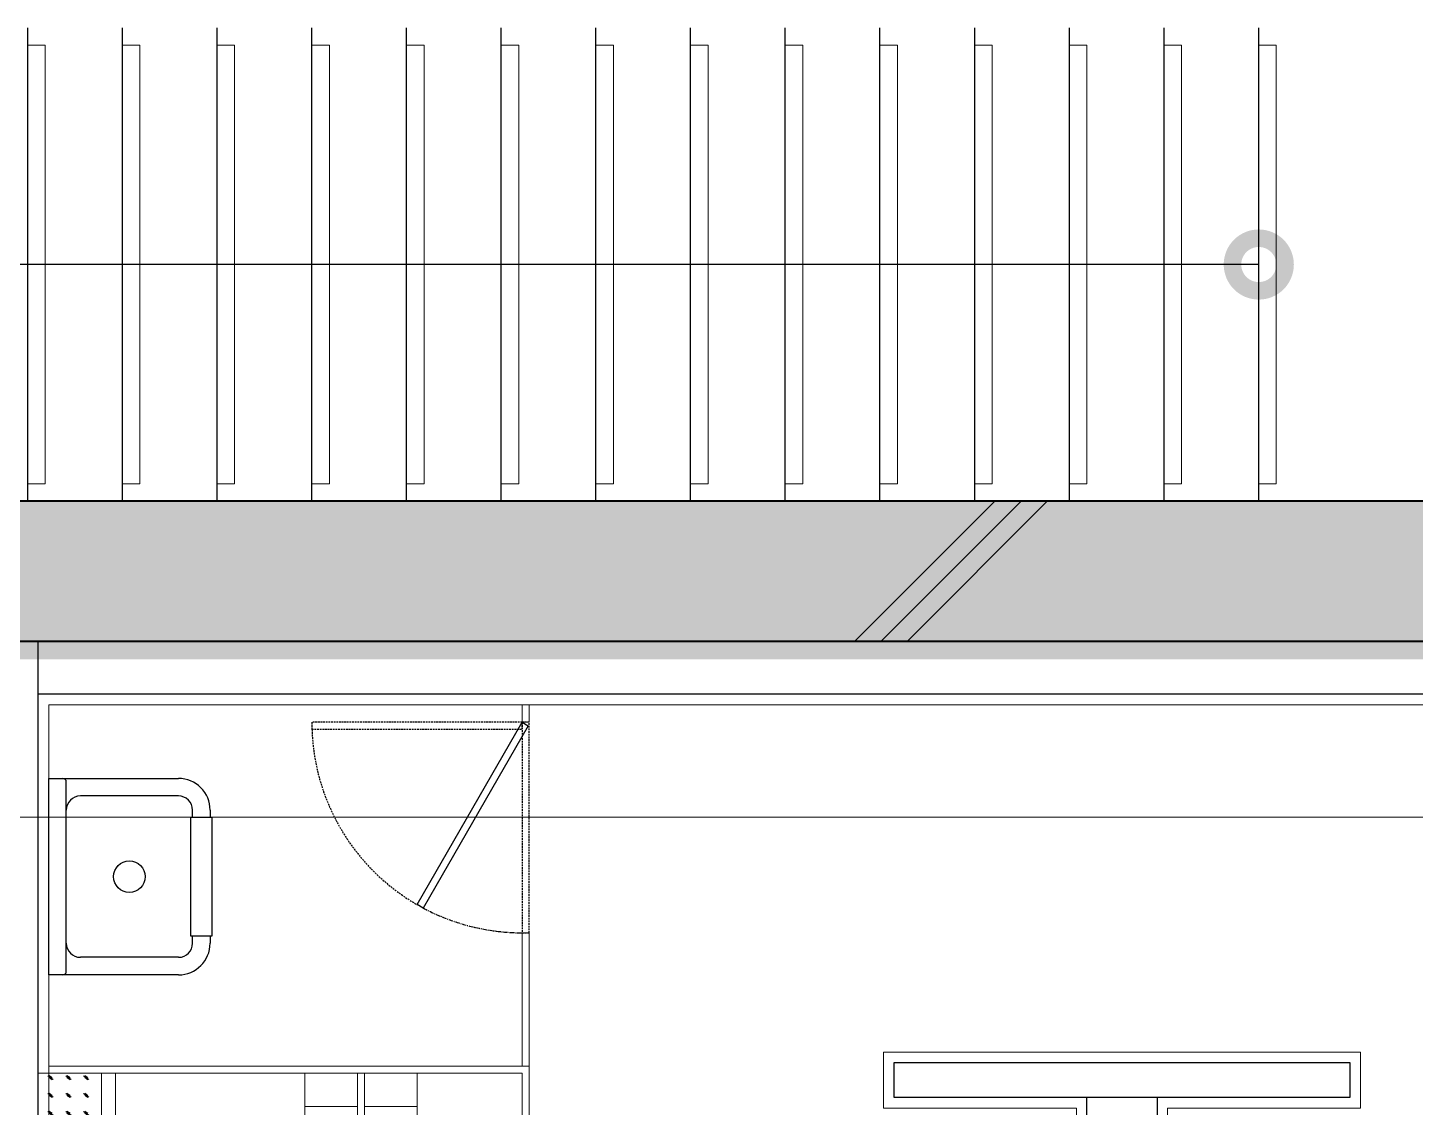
# Model space of a CAD drawing. Header units: millimetres. Extents: x 3546612 to 5615882, y 547008 to 3162891.
# Drawn here: x 5325145 to 5329101, y 2415540 to 2418618 of the extents above; entities that cross this region are included whole.
import ezdxf

# ---------------------------------------------------------------- set-up
doc = ezdxf.new("R2010")
doc.units = ezdxf.units.MM
doc.linetypes.add('XR-평면도$0$CENTER', pattern=[2, 1.25, -0.25, 0.25, -0.25])
doc.linetypes.add('XR-평면도$0$DASHEDX2', pattern=[1.5, 1, -0.5])
for name, color, linetype in [('HEB-Angle joint', 1, 'Continuous'), ('XR-평면도$0$A-CONC-SOLD', 9, 'Continuous'), ('XR-평면도$0$CO-BATH', 9, 'Continuous')]:
    doc.layers.add(name, color=color, linetype=linetype)
for name, color, linetype, lineweight in [('XR-평면도$0$A-CNTL', 9, 'Continuous', 15), ('XR-평면도$0$A-CONC-LIN1', 9, 'Continuous', 40), ('XR-평면도$0$A-DWXM-DOOR', 9, 'Continuous', 25), ('XR-평면도$0$A-ELEV-LIN3', 9, 'Continuous', 18), ('XR-평면도$0$A-FLXM-SANI', 9, 'Continuous', 20), ('XR-평면도$0$A-SSXM-STAIR', 9, 'Continuous', 25), ('XR-평면도$0$A-WAXM-CUBI', 9, 'Continuous', 20), ('XR-평면도$0$A-WAXM-DRYW', 9, 'Continuous', 25), ('XR-평면도$0$A-XXXX-FIN2', 9, 'Continuous', 20), ('XR-평면도$0$A-XXXX-HATC', 9, 'Continuous', 18), ('XR-평면도$0$A-XXXX-SYMB', 9, 'Continuous', 25)]:
    doc.layers.add(name, color=color, linetype=linetype, lineweight=lineweight)
doc.layers.add('XR-평면도$0$A-XXXX-NPLT', color=9, linetype='Continuous', lineweight=15, plot=False)

# ---------------------------------------------------------------- blocks, each defined once
blk = doc.blocks.new('XR-평면도$0$계단실(기준층)230530')
at = {"layer": 'XR-평면도$0$A-ELEV-LIN3'}
for points in [[(-3457071.1, 1593620.7), (-3457021.1, 1593620.7), (-3457021.1, 1594870.7), (-3457071.1, 1594870.7)], [(-3456801.1, 1593620.7), (-3456751.1, 1593620.7), (-3456751.1, 1594870.7), (-3456801.1, 1594870.7)], [(-3456531.1, 1593620.7), (-3456481.1, 1593620.7), (-3456481.1, 1594870.7), (-3456531.1, 1594870.7)], [(-3456261.1, 1593620.7), (-3456211.1, 1593620.7), (-3456211.1, 1594870.7), (-3456261.1, 1594870.7)], [(-3455991.1, 1593620.7), (-3455941.1, 1593620.7), (-3455941.1, 1594870.7), (-3455991.1, 1594870.7)], [(-3455721.1, 1593620.7), (-3455671.1, 1593620.7), (-3455671.1, 1594870.7), (-3455721.1, 1594870.7)], [(-3455451.1, 1593620.7), (-3455401.1, 1593620.7), (-3455401.1, 1594870.7), (-3455451.1, 1594870.7)], [(-3455181.1, 1593620.7), (-3455131.1, 1593620.7), (-3455131.1, 1594870.7), (-3455181.1, 1594870.7)], [(-3454911.1, 1593620.7), (-3454861.1, 1593620.7), (-3454861.1, 1594870.7), (-3454911.1, 1594870.7)], [(-3454641.1, 1593620.7), (-3454591.1, 1593620.7), (-3454591.1, 1594870.7), (-3454641.1, 1594870.7)], [(-3454371.1, 1593620.7), (-3454321.1, 1593620.7), (-3454321.1, 1594870.7), (-3454371.1, 1594870.7)], [(-3454101.1, 1593620.7), (-3454051.1, 1593620.7), (-3454051.1, 1594870.7), (-3454101.1, 1594870.7)], [(-3453831.1, 1593620.7), (-3453781.1, 1593620.7), (-3453781.1, 1594870.7), (-3453831.1, 1594870.7)], [(-3453561.1, 1593620.7), (-3453511.1, 1593620.7), (-3453511.1, 1594870.7), (-3453561.1, 1594870.7)]]:
    blk.add_lwpolyline(points, dxfattribs=at)
at = {"layer": 'XR-평면도$0$A-SSXM-STAIR'}
for points in [[(-3457071.1, 1593570.7), (-3457071.1, 1594920.7)], [(-3456801.1, 1593570.7), (-3456801.1, 1594920.7)], [(-3456531.1, 1593570.7), (-3456531.1, 1594920.7)], [(-3456261.1, 1593570.7), (-3456261.1, 1594920.7)], [(-3455991.1, 1593570.7), (-3455991.1, 1594920.7)], [(-3455721.1, 1593570.7), (-3455721.1, 1594920.7)], [(-3455451.1, 1593570.7), (-3455451.1, 1594920.7)], [(-3455181.1, 1593570.7), (-3455181.1, 1594920.7)], [(-3454911.1, 1593570.7), (-3454911.1, 1594920.7)], [(-3454641.1, 1593570.7), (-3454641.1, 1594920.7)], [(-3454371.1, 1593570.7), (-3454371.1, 1594920.7)], [(-3454101.1, 1593570.7), (-3454101.1, 1594920.7)], [(-3453831.1, 1593570.7), (-3453831.1, 1594920.7)], [(-3453561.1, 1593570.7), (-3453561.1, 1594920.7)]]:
    blk.add_lwpolyline(points, dxfattribs=at)
at = {"layer": 'XR-평면도$0$A-XXXX-SYMB'}
blk.add_lwpolyline([(-3453561.1, 1594245.7), (-3457946.1, 1594245.7), (-3457946.1, 1595895.7), (-3456152.9, 1595895.7)], dxfattribs=at)
at = {"layer": 'XR-평면도$0$A-XXXX-SYMB', "const_width": 150}
blk.add_lwpolyline([(-3453561.1, 1594220.7, 1), (-3453561.1, 1594270.7, 1)], format="xyb", close=True, dxfattribs=at)
blk = doc.blocks.new('XR-평면도$0$중심선(210216)')
at = {"layer": 'XR-평면도$0$A-CNTL', "ltscale": 300}
blk.add_lwpolyline([(-10000, 77000), (186000, 77000)], dxfattribs=at)
blk = doc.blocks.new('XR-평면도$0$CORE_04_기준층(220124)')
at = {"layer": 'XR-평면도$0$A-CONC-SOLD'}
h = blk.add_hatch(dxfattribs=at)
h.set_pattern_fill('CONC', color=256, scale=100, angle=180)
h.set_pattern_definition([(225, (401750.2, 745220.6), (2121.32, -2121.32), []), (225, (401750.2, 745145.6), (2121.32, -2121.32), []), (225, (401750.2, 745070.6), (2121.32, -2121.32), [])])
h.paths.add_polyline_path([(400, -2950), (400, -400), (5350, -400), (5350, -2950), (4850, -2950), (4850, -3200), (5600, -3200), (5600, -400), (9450, -400), (9450, -3485), (9850, -3485), (9850, 0), (0, 0), (0, -12400), (8200, -12400), (8200, -12000), (7450, -12000), (7450, -8350), (7200, -8350), (7200, -8750), (6800, -8750), (6800, -9000), (7200, -9000), (7200, -12000), (400, -12000), (400, -9000), (5700, -9000), (5700, -8750), (4600, -8750), (4600, -5850), (7200, -5850), (7200, -7250), (7450, -7250), (7450, -5600), (3950, -5600), (3950, -5850), (4350, -5850), (4350, -8750), (2950, -8750), (2950, -5850), (3350, -5850), (3350, -5600), (2200, -5600), (2200, -5850), (2700, -5850), (2700, -8750), (400, -8750), (400, -5850), (900, -5850), (900, -5600), (400, -5600), (400, -3200), (1000, -3200), (1000, -2950)])
h.paths.add_polyline_path([(3550, -3200), (3550, -2950), (2300, -2950), (2300, -3200)], flags=17)
h.paths.add_polyline_path([(9450, -12000), (9315, -12000), (9315, -12400), (9850, -12400), (9850, -5300), (9450, -5300)])
at = {"layer": 'XR-평면도$0$A-XXXX-HATC'}
h = blk.add_hatch(color=253, dxfattribs=at)
h.dxf.hatch_style = 1
h.paths.add_polyline_path([(0, -12400), (0, 0), (9850, 0), (9850, -3485), (9450, -3485), (9450, -400), (5600, -400), (5600, -3200), (4800, -3200), (4800, -2950), (5350, -2950), (5350, -400), (2950, -400), (400, -400), (400, -2950), (950, -2950), (950, -3200), (400, -3200), (400, -5600), (900, -5600), (900, -5850), (400, -5850), (400, -8750), (2700, -8750), (2700, -5850), (2200, -5850), (2200, -5600), (3335, -5600), (3335, -5850), (2950, -5850), (2950, -8750), (4350, -8750), (4350, -5850), (3965, -5850), (3965, -5600), (7450, -5600), (7450, -7235), (7200, -7235), (7200, -5850), (4600, -5850), (4600, -8750), (5685, -8750), (5685, -9000), (400, -9000), (400, -12000), (7200, -12000), (7200, -9000), (6815, -9000), (6815, -8750), (7200, -8750), (7200, -8365), (7450, -8365), (7450, -12000), (8185, -12000), (8185, -12400)])
at = {"layer": 'XR-평면도$0$A-CONC-LIN1'}
for points in [[(8185, -12400), (0, -12400), (0, 0), (9850, 0), (9850, -3485)], [(7200, -12000), (400, -12000), (400, -9000)]]:
    blk.add_lwpolyline(points, dxfattribs=at)
blk = doc.blocks.new('XR-평면도$0$B-506')
at = {"layer": 'XR-평면도$0$CO-BATH'}
for p, q in [((-280, 0), (280, 0)), ((-280, -370), (-280, 0)), ((280, 0), (280, -370)), ((-270, -50), (270, -50)), ((-230, -370), (-230, -90)), ((230, -370), (230, -90)), ((-190, -410), (-170, -410)), ((-170, -405), (170, -405)), ((-170, -460), (-170, -405)), ((170, -405), (170, -460)), ((170, -410), (190, -410)), ((-170, -460), (-190, -460)), ((-170, -465), (-170, -460)), ((170, -465), (-170, -465)), ((170, -460), (170, -465)), ((190, -460), (170, -460))]:
    blk.add_line(p, q, dxfattribs=at)
blk.add_circle((0, -230), 45, dxfattribs=at)
for centre, radius, start, end in [((-270, -40), 10, 180, 270), ((-190, -90), 40, 90, 180), ((190, -90), 40, 0, 90), ((270, -40), 10, 270, 0), ((-190, -370), 90, 180, 270), ((-190, -370), 40, 180, 270), ((190, -370), 40, 270, 0), ((190, -370), 90, 270, 0)]:
    blk.add_arc(centre, radius, start, end, dxfattribs=at)
blk = doc.blocks.new('XR-평면도$0$화장실(4F)')
at = {"layer": 'XR-평면도$0$A-XXXX-NPLT'}
h = blk.add_hatch(dxfattribs=at)
h.set_pattern_fill('GLASS', color=256, scale=2, angle=270)
h.set_pattern_definition([(146.3099, (-104277.44, 133912.533), (-101.5999775, 50.8000678), [18.316194, -164.845797]), (146.3099, (-104280.488, 133911.517), (-101.5999775, 50.8000678), [10.989716, -172.172274]), (146.3099, (-104280.488, 133917.613), (-101.5999775, 50.8000678), [10.989716, -172.172274])])
h.paths.add_polyline_path([(7850, 3000), (7670, 3000), (7670, 1230), (7850, 1230)])
at = {"layer": 'XR-평면도$0$A-DWXM-DOOR', "color": 8, "linetype": 'XR-평면도$0$DASHEDX2', "ltscale": 5}
for points in [[(6450, 830), (6450, 230), (6470, 230), (6470, 830)], [(6470, 230), (7070, 230), (7070, 250), (6470, 250)]]:
    blk.add_lwpolyline(points, close=True, dxfattribs=at)
at = {"layer": 'XR-평면도$0$A-DWXM-DOOR'}
blk.add_lwpolyline([(6770, 749.6), (6470, 230), (6452.7, 240), (6752.7, 759.6)], close=True, dxfattribs=at)
at = {"layer": 'XR-평면도$0$A-DWXM-DOOR', "color": 1, "linetype": 'XR-평면도$0$CENTER', "ltscale": 10}
blk.add_arc((6470, 230), 600, 61.9102, 90, dxfattribs=at)
at = {"layer": 'XR-평면도$0$A-DWXM-DOOR', "color": 8, "linetype": 'XR-평면도$0$DASHEDX2', "ltscale": 5}
blk.add_arc((6470, 230), 600, 1.9102, 60, dxfattribs=at)
at = {"layer": 'XR-평면도$0$A-ELEV-LIN3'}
blk.add_lwpolyline([(7670, 1230), (7850, 1230), (7850, 3000), (7670, 3000), (7670, 1230)], close=True, dxfattribs=at)
at = {"layer": 'XR-평면도$0$A-FLXM-SANI', "color": 9}
for p, q in [((6770, 1230), (6770, 1350)), ((6920, 1350), (6920, 1230)), ((6940, 1230), (6940, 1350)), ((7090, 1350), (7090, 1230)), ((6920, 1324.8), (6770, 1324.8)), ((7090, 1324.8), (6940, 1324.8))]:
    blk.add_line(p, q, dxfattribs=at)
at = {"layer": 'XR-평면도$0$A-WAXM-CUBI'}
for p, q in [((7630, 3000), (7630, 1230)), ((6470, 830), (6450, 830)), ((6470, 230), (6450, 230))]:
    blk.add_line(p, q, dxfattribs=at)
for points in [[(7820, 1210), (6450, 1210), (6450, 1390)], [(7820, 1230), (6470, 1230), (6470, 1390)], [(6450, 1210), (6450, 830)], [(6470, 1210), (6470, 830)], [(6450, 230), (6450, 180)], [(6470, 230), (6470, 180)]]:
    blk.add_lwpolyline(points, dxfattribs=at)
at = {"layer": 'XR-평면도$0$A-WAXM-DRYW'}
blk.add_line((2600, 150), (7850, 150), dxfattribs=at)
for points in [[(7850, 3200), (7850, 0)], [(4660, 1300), (4660, 3000)], [(4860, 3000), (4860, 1300)], [(4110, 1300), (4660, 1300)], [(4660, 1300), (5410, 1300), (5410, 1200), (4110, 1200), (4110, 1300)]]:
    blk.add_lwpolyline(points, dxfattribs=at)
at = {"layer": 'XR-평면도$0$A-XXXX-FIN2'}
blk.add_lwpolyline([(2599.9, 1100), (2630, 1100), (2630, 1170), (3080, 1170), (3080, 1330), (2630, 1330), (2630, 2970), (4630, 2970), (4630, 1330), (4080, 1330), (4080, 1170), (5440, 1170), (5440, 1330), (4890, 1330), (4890, 2970), (7820, 2970), (7820, 180), (2630, 180), (2630, 200)], dxfattribs=at)
at = {"layer": 'XR-평면도$0$CO-BATH', "rotation": 270}
blk.add_blockref('XR-평면도$0$B-506', (7820, 670), dxfattribs=at)

msp = doc.modelspace()

# ---------------------------------------------------------------- linework, layer by layer
at = {"layer": 'HEB-Angle joint', "const_width": 300}
msp.add_lwpolyline([(5360075.1, 2416967.6), (5321925, 2416967.6), (5321975.1, 2397393), (5354577.8, 2397393), (5354577.8, 2380598), (5367617.8, 2380598), (5367617.8, 2397398), (5399575, 2397398), (5399575, 2416967.6), (5362075, 2416967.6), (5362075.1, 2413367.6), (5360075, 2413367.6), (5360075.1, 2416967.6)], dxfattribs=at)

# ---------------------------------------------------------------- block references
for name, p in [('XR-평면도$0$계단실(기준층)230530', (8782216.1, 823697)), ('XR-평면도$0$계단실(기준층)230530', (8782216.1, 823697)), ('XR-평면도$0$계단실(기준층)230530', (8782216.1, 823697)), ('XR-평면도$0$CORE_04_기준층(220124)', (5323175, 2429267.6)), ('XR-평면도$0$CORE_04_기준층(220124)', (5323175, 2429267.6)), ('XR-평면도$0$CORE_04_기준층(220124)', (5323175, 2429267.6))]:
    msp.add_blockref(name, p)
at = {"rotation": 180}
msp.add_blockref('XR-평면도$0$화장실(4F)', (5333025, 2416867.6), dxfattribs=at)
msp.add_blockref('XR-평면도$0$화장실(4F)', (5333025, 2416867.6), dxfattribs=at)
msp.add_blockref('XR-평면도$0$화장실(4F)', (5333025, 2416867.6), dxfattribs=at)
at = {"layer": 'XR-평면도$0$A-CNTL'}
msp.add_blockref('XR-평면도$0$중심선(210216)', (5322575, 2339367.6), dxfattribs=at)

doc.saveas('drawing.dxf')
